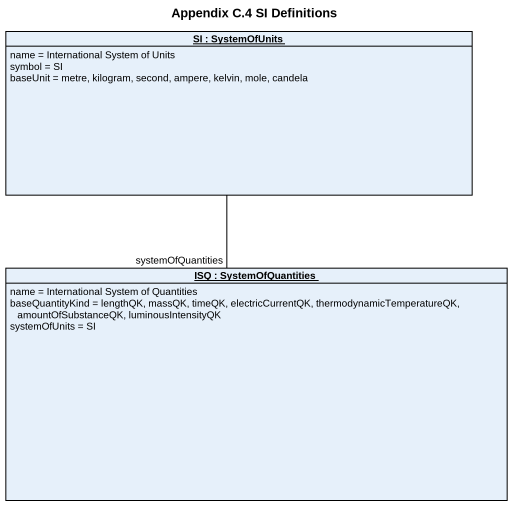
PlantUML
@startuml
title Appendix C.4 SI Definitions
hide circle
hide empty members
object "SI : SystemOfUnits" as SI {
  name = International System of Units
  symbol = SI
  baseUnit = metre, kilogram, second, ampere, kelvin, mole, candela
}
object "ISQ : SystemOfQuantities" as ISQ {
  name = International System of Quantities
  baseQuantityKind = lengthQK, massQK, timeQK, electricCurrentQK, thermodynamicTemperatureQK, amountOfSubstanceQK, luminousIntensityQK
  systemOfUnits = SI
}
ISQ -up- SI : systemOfQuantities
@enduml
